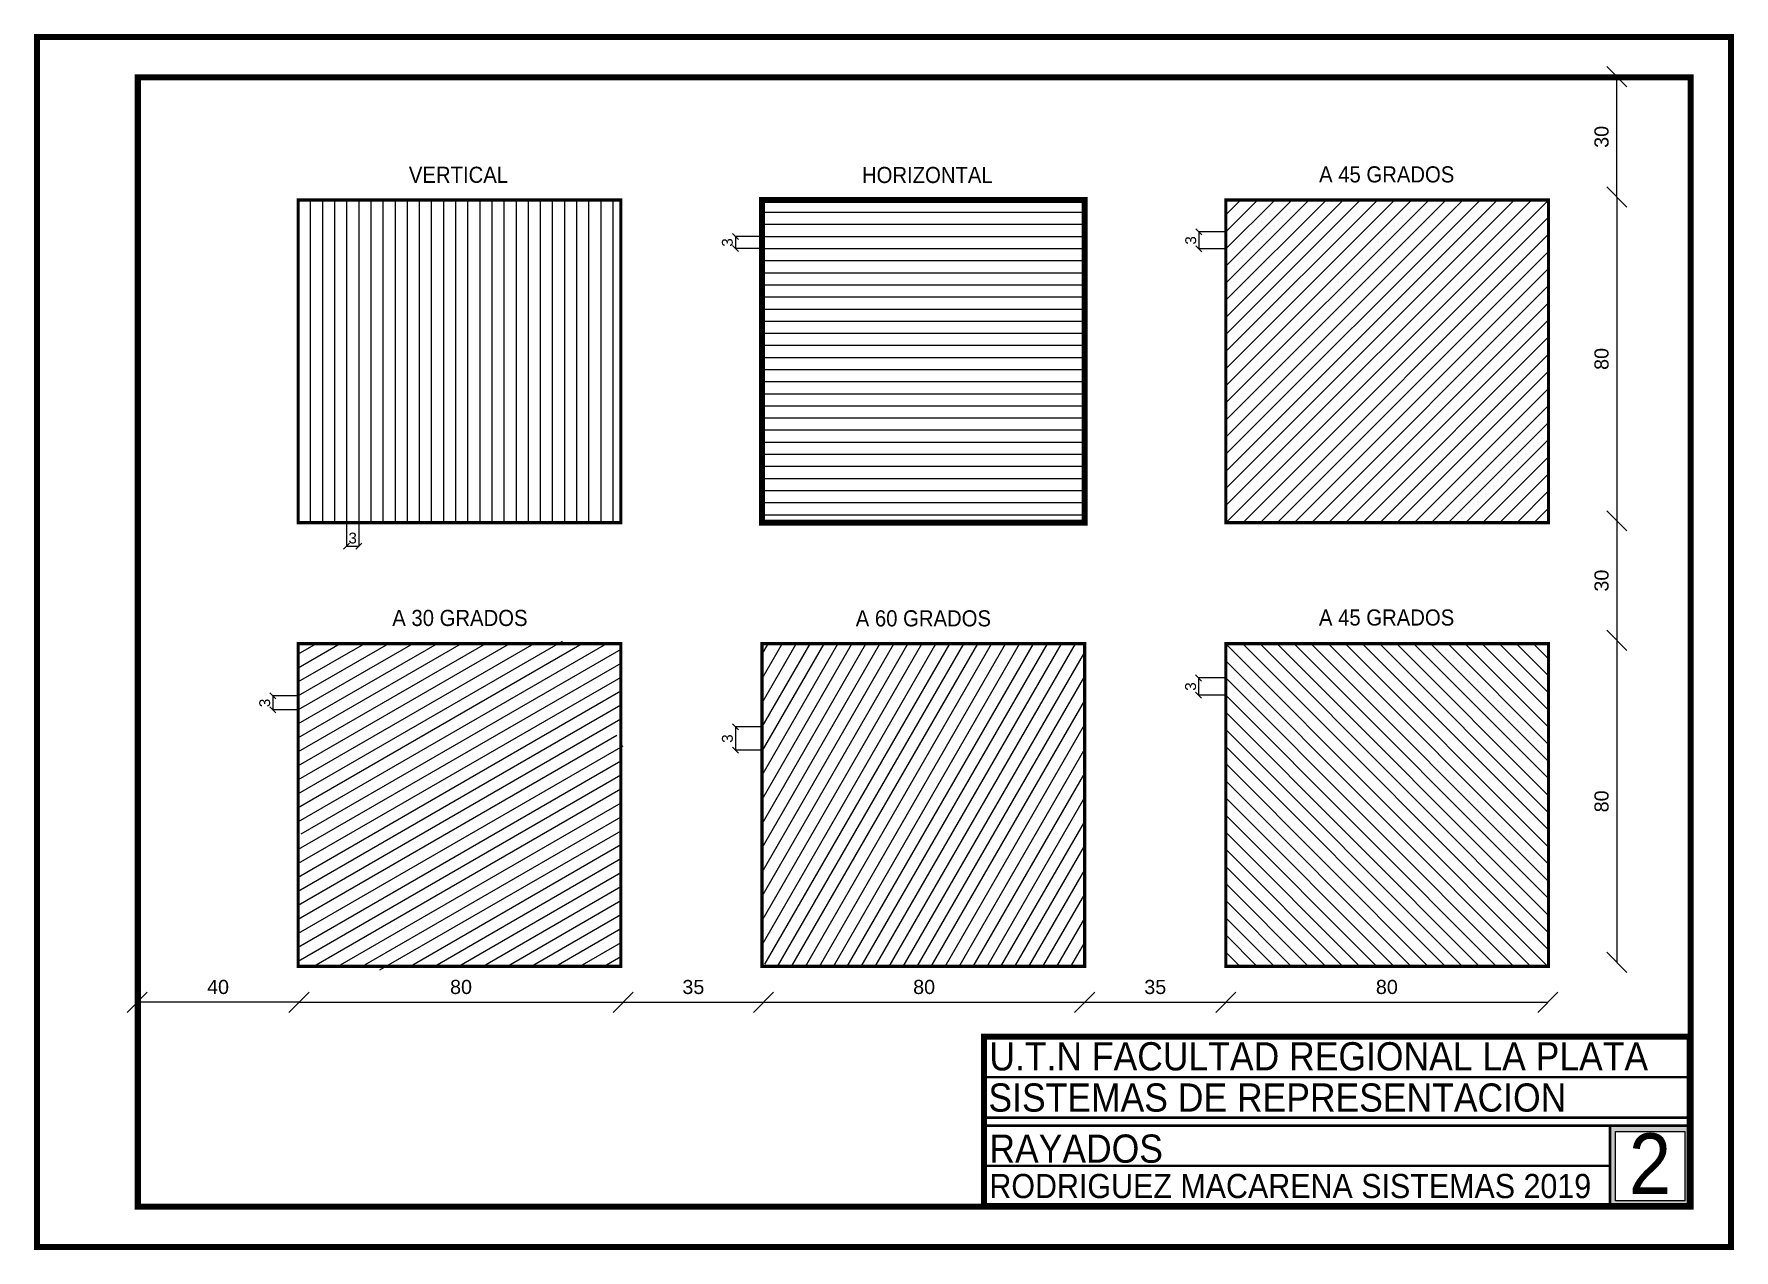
# Model space of a CAD drawing. Header units: inches. Extents: x 1 to 423, y -50 to 251.
import ezdxf

# ---------------------------------------------------------------- set-up
doc = ezdxf.new("R2010")
doc.units = ezdxf.units.IN
doc.header["$MEASUREMENT"] = 0
for name, color, linetype, lineweight in [('Cota', 100, 'Continuous', 18), ('Cuadrados', 50, 'Continuous', 40), ('Marcos y rotulo', 130, 'Continuous', 50)]:
    doc.layers.add(name, color=color, linetype=linetype, lineweight=lineweight)
doc.layers.add('Rayados', color=211, linetype='Continuous')
doc.styles.add('Anotativo', font='arial.ttf')
doc.styles.get("Standard").update_dxf_attribs({"font": 'arial.ttf', "width": 0.9, "height": 9})
doc.dimstyles.get("Standard").update_dxf_attribs({"dimtxt": 3.5, "dimasz": 5, "dimexe": 0.18, "dimexo": 0.0625, "dimgap": 2, "dimtad": 1, "dimdec": 0, "dimzin": 0, "dimdsep": 46, "dimtxsty": 'Anotativo', "dimblk": 'OBLIQUE', "dimcen": 0.09, "dimse1": 1, "dimse2": 1, "dimclrt": 256, "dimadec": 0, "dimazin": 0, "dimtfac": 1, "dimtdec": 0, "dimtofl": 0, "dimtmove": 0, "dimatfit": 3, "dimfxl": 1, "dimtolj": 1, "dimtzin": 0, "dimarcsym": 0})

# ---------------------------------------------------------------- blocks, each defined once
blk = doc.blocks.new('_Oblique')
at = {"color": 0, "linetype": 'ByBlock', "lineweight": -2}
blk.add_line((-0.5, -0.5), (0.5, 0.5), dxfattribs=at)
blk = doc.blocks.new('*D1')
at = {"layer": 'Cota', "color": 0, "lineweight": -2, "ltscale": 0.8, "transparency": 16777216}
blk.add_line((393.59, 210.88), (393.59, 130.61), dxfattribs=at)
at = {"layer": 'Defpoints', "color": 0, "ltscale": 0.8, "transparency": 16777216}
for p in [(393.22, 210.88), (393.22, 130.61), (393.59, 130.61)]:
    blk.add_point(p, dxfattribs=at)
at = {"layer": 'Cota', "color": 0, "lineweight": -2, "ltscale": 0.8, "transparency": 16777216, "xscale": 5, "yscale": 5, "zscale": 5}
for p, rotation in [((393.59, 210.88), 90), ((393.59, 130.61), 270)]:
    blk.add_blockref('_Oblique', p, dxfattribs=dict(at, rotation=rotation))
at = {"layer": 'Cota', "ltscale": 0.8, "transparency": 16777216, "insert": (389.8, 170.75), "char_height": 3.5, "attachment_point": 5, "rotation": 90, "style": 'Anotativo'}
blk.add_mtext('\\A1;80', dxfattribs=at)
blk = doc.blocks.new('*D2')
at = {"layer": 'Cota', "color": 0, "lineweight": -2, "ltscale": 0.8, "transparency": 16777216}
blk.add_line((393.59, 130.61), (393.59, 100.96), dxfattribs=at)
at = {"layer": 'Defpoints', "color": 0, "ltscale": 0.8, "transparency": 16777216}
for p in [(393.59, 130.61), (393.21, 100.96), (393.59, 100.96)]:
    blk.add_point(p, dxfattribs=at)
at = {"layer": 'Cota', "color": 0, "lineweight": -2, "ltscale": 0.8, "transparency": 16777216, "xscale": 5, "yscale": 5, "zscale": 5}
for p, rotation in [((393.59, 130.61), 90), ((393.59, 100.96), 270)]:
    blk.add_blockref('_Oblique', p, dxfattribs=dict(at, rotation=rotation))
at = {"layer": 'Cota', "ltscale": 0.8, "transparency": 16777216, "insert": (389.8, 115.78), "char_height": 3.5, "attachment_point": 5, "rotation": 90, "style": 'Anotativo'}
blk.add_mtext('\\A1;30', dxfattribs=at)
blk = doc.blocks.new('*D3')
at = {"layer": 'Cota', "color": 0, "lineweight": -2, "ltscale": 0.8, "transparency": 16777216}
blk.add_line((393.59, 100.96), (393.59, 21.15), dxfattribs=at)
at = {"layer": 'Defpoints', "color": 0, "ltscale": 0.8, "transparency": 16777216}
for p in [(393.21, 100.96), (393.59, 21.15), (393.97, 21.15)]:
    blk.add_point(p, dxfattribs=at)
at = {"layer": 'Cota', "color": 0, "lineweight": -2, "ltscale": 0.8, "transparency": 16777216, "xscale": 5, "yscale": 5, "zscale": 5}
for p, rotation in [((393.59, 100.96), 90), ((393.59, 21.15), 270)]:
    blk.add_blockref('_Oblique', p, dxfattribs=dict(at, rotation=rotation))
at = {"layer": 'Cota', "ltscale": 0.8, "transparency": 16777216, "insert": (389.8, 61.05), "char_height": 3.5, "attachment_point": 5, "rotation": 90, "style": 'Anotativo'}
blk.add_mtext('\\A1;80', dxfattribs=at)
blk = doc.blocks.new('*D4')
at = {"layer": 'Cota', "color": 0, "lineweight": -2, "ltscale": 0.8, "transparency": 16777216}
blk.add_line((393.59, 210.88), (393.59, 240.74), dxfattribs=at)
at = {"layer": 'Defpoints', "color": 0, "ltscale": 0.8, "transparency": 16777216}
for p in [(393.59, 240.74), (393.97, 240.74), (393.22, 210.88)]:
    blk.add_point(p, dxfattribs=at)
at = {"layer": 'Cota', "color": 0, "lineweight": -2, "ltscale": 0.8, "transparency": 16777216, "xscale": 5, "yscale": 5, "zscale": 5}
for p, rotation in [((393.59, 240.74), 90), ((393.59, 210.88), 270)]:
    blk.add_blockref('_Oblique', p, dxfattribs=dict(at, rotation=rotation))
at = {"layer": 'Cota', "ltscale": 0.8, "transparency": 16777216, "insert": (389.8, 225.81), "char_height": 3.5, "attachment_point": 5, "rotation": 90, "style": 'Anotativo'}
blk.add_mtext('\\A1;30', dxfattribs=at)
blk = doc.blocks.new('*D5')
at = {"layer": 'Cota', "color": 0, "lineweight": -2, "ltscale": 0.8, "transparency": 16777216}
blk.add_line((66.82, 11.23), (147.21, 11.23), dxfattribs=at)
at = {"layer": 'Defpoints', "color": 0, "ltscale": 0.8, "transparency": 16777216}
for p in [(66.82, 13.06), (147.21, 13.06), (147.21, 11.23)]:
    blk.add_point(p, dxfattribs=at)
at = {"layer": 'Cota', "color": 0, "lineweight": -2, "ltscale": 0.8, "transparency": 16777216, "xscale": 5, "yscale": 5, "zscale": 5, "rotation": 180}
blk.add_blockref('_Oblique', (66.82, 11.23), dxfattribs=at)
at = {"layer": 'Cota', "color": 0, "lineweight": -2, "ltscale": 0.8, "transparency": 16777216, "xscale": 5, "yscale": 5, "zscale": 5}
blk.add_blockref('_Oblique', (147.21, 11.23), dxfattribs=at)
at = {"layer": 'Cota', "ltscale": 0.8, "transparency": 16777216, "insert": (107.01, 15.01), "char_height": 3.5, "attachment_point": 5, "style": 'Anotativo'}
blk.add_mtext('\\A1;80', dxfattribs=at)
blk = doc.blocks.new('*D6')
at = {"layer": 'Cota', "color": 0, "lineweight": -2, "ltscale": 0.8, "transparency": 16777216}
blk.add_line((147.21, 11.23), (182.02, 11.23), dxfattribs=at)
at = {"layer": 'Defpoints', "color": 0, "ltscale": 0.8, "transparency": 16777216}
for p in [(147.21, 11.23), (182.02, 11.61), (182.02, 11.23)]:
    blk.add_point(p, dxfattribs=at)
at = {"layer": 'Cota', "color": 0, "lineweight": -2, "ltscale": 0.8, "transparency": 16777216, "xscale": 5, "yscale": 5, "zscale": 5, "rotation": 180}
blk.add_blockref('_Oblique', (147.21, 11.23), dxfattribs=at)
at = {"layer": 'Cota', "color": 0, "lineweight": -2, "ltscale": 0.8, "transparency": 16777216, "xscale": 5, "yscale": 5, "zscale": 5}
blk.add_blockref('_Oblique', (182.02, 11.23), dxfattribs=at)
at = {"layer": 'Cota', "ltscale": 0.8, "transparency": 16777216, "insert": (164.61, 15.01), "char_height": 3.5, "attachment_point": 5, "style": 'Anotativo'}
blk.add_mtext('\\A1;35', dxfattribs=at)
blk = doc.blocks.new('*D7')
at = {"layer": 'Cota', "color": 0, "lineweight": -2, "ltscale": 0.8, "transparency": 16777216}
blk.add_line((182.02, 11.23), (261.64, 11.23), dxfattribs=at)
at = {"layer": 'Defpoints', "color": 0, "ltscale": 0.8, "transparency": 16777216}
for p in [(261.64, 20.13), (182.02, 11.61), (261.64, 11.23)]:
    blk.add_point(p, dxfattribs=at)
at = {"layer": 'Cota', "color": 0, "lineweight": -2, "ltscale": 0.8, "transparency": 16777216, "xscale": 5, "yscale": 5, "zscale": 5, "rotation": 180}
blk.add_blockref('_Oblique', (182.02, 11.23), dxfattribs=at)
at = {"layer": 'Cota', "color": 0, "lineweight": -2, "ltscale": 0.8, "transparency": 16777216, "xscale": 5, "yscale": 5, "zscale": 5}
blk.add_blockref('_Oblique', (261.64, 11.23), dxfattribs=at)
at = {"layer": 'Cota', "ltscale": 0.8, "transparency": 16777216, "insert": (221.83, 15.01), "char_height": 3.5, "attachment_point": 5, "style": 'Anotativo'}
blk.add_mtext('\\A1;80', dxfattribs=at)
blk = doc.blocks.new('*D8')
at = {"layer": 'Cota', "color": 0, "lineweight": -2, "ltscale": 0.8, "transparency": 16777216}
blk.add_line((261.64, 11.23), (296.64, 11.23), dxfattribs=at)
at = {"layer": 'Defpoints', "color": 0, "ltscale": 0.8, "transparency": 16777216}
for p in [(261.64, 20.13), (296.64, 20.13), (296.64, 11.23)]:
    blk.add_point(p, dxfattribs=at)
at = {"layer": 'Cota', "color": 0, "lineweight": -2, "ltscale": 0.8, "transparency": 16777216, "xscale": 5, "yscale": 5, "zscale": 5, "rotation": 180}
blk.add_blockref('_Oblique', (261.64, 11.23), dxfattribs=at)
at = {"layer": 'Cota', "color": 0, "lineweight": -2, "ltscale": 0.8, "transparency": 16777216, "xscale": 5, "yscale": 5, "zscale": 5}
blk.add_blockref('_Oblique', (296.64, 11.23), dxfattribs=at)
at = {"layer": 'Cota', "ltscale": 0.8, "transparency": 16777216, "insert": (279.14, 15.01), "char_height": 3.5, "attachment_point": 5, "style": 'Anotativo'}
blk.add_mtext('\\A1;35', dxfattribs=at)
blk = doc.blocks.new('*D9')
at = {"layer": 'Cota', "color": 0, "lineweight": -2, "ltscale": 0.8, "transparency": 16777216}
blk.add_line((296.64, 11.23), (376.49, 11.23), dxfattribs=at)
at = {"layer": 'Defpoints', "color": 0, "ltscale": 0.8, "transparency": 16777216}
for p in [(296.64, 20.13), (376.49, 20.13), (376.49, 11.23)]:
    blk.add_point(p, dxfattribs=at)
at = {"layer": 'Cota', "color": 0, "lineweight": -2, "ltscale": 0.8, "transparency": 16777216, "xscale": 5, "yscale": 5, "zscale": 5, "rotation": 180}
blk.add_blockref('_Oblique', (296.64, 11.23), dxfattribs=at)
at = {"layer": 'Cota', "color": 0, "lineweight": -2, "ltscale": 0.8, "transparency": 16777216, "xscale": 5, "yscale": 5, "zscale": 5}
blk.add_blockref('_Oblique', (376.49, 11.23), dxfattribs=at)
at = {"layer": 'Cota', "ltscale": 0.8, "transparency": 16777216, "insert": (336.56, 15.01), "char_height": 3.5, "attachment_point": 5, "style": 'Anotativo'}
blk.add_mtext('\\A1;80', dxfattribs=at)
blk = doc.blocks.new('*D10')
at = {"layer": 'Cota', "color": 0, "lineweight": -2, "ltscale": 0.8, "transparency": 16777216}
blk.add_line((66.82, 11.23), (26.69, 11.23), dxfattribs=at)
at = {"layer": 'Defpoints', "color": 0, "ltscale": 0.8, "transparency": 16777216}
for p in [(26.69, 11.61), (26.69, 11.23), (66.82, 11.23)]:
    blk.add_point(p, dxfattribs=at)
at = {"layer": 'Cota', "color": 0, "lineweight": -2, "ltscale": 0.8, "transparency": 16777216, "xscale": 5, "yscale": 5, "zscale": 5, "rotation": 180}
blk.add_blockref('_Oblique', (26.69, 11.23), dxfattribs=at)
at = {"layer": 'Cota', "color": 0, "lineweight": -2, "ltscale": 0.8, "transparency": 16777216, "xscale": 5, "yscale": 5, "zscale": 5}
blk.add_blockref('_Oblique', (66.82, 11.23), dxfattribs=at)
at = {"layer": 'Cota', "ltscale": 0.8, "transparency": 16777216, "insert": (46.76, 15.01), "char_height": 3.5, "attachment_point": 5, "style": 'Anotativo'}
blk.add_mtext('\\A1;40', dxfattribs=at)
blk = doc.blocks.new('*D13')
at = {"layer": 'Cota', "color": 0, "lineweight": -2, "ltscale": 0.8, "transparency": 16777216}
for p, q in [((78.64, 130.12), (78.64, 124.28)), ((81.64, 130.12), (81.64, 124.28)), ((78.64, 124.34), (81.64, 124.34))]:
    blk.add_line(p, q, dxfattribs=at)
at = {"layer": 'Defpoints', "color": 0, "ltscale": 0.8, "transparency": 16777216}
for p in [(78.64, 130.13), (81.64, 130.13), (81.64, 124.34)]:
    blk.add_point(p, dxfattribs=at)
at = {"layer": 'Cota', "color": 0, "lineweight": -2, "ltscale": 0.8, "transparency": 16777216, "xscale": 1.5, "yscale": 1.5, "zscale": 1.5, "rotation": 180}
blk.add_blockref('_Oblique', (78.64, 124.34), dxfattribs=at)
at = {"layer": 'Cota', "color": 0, "lineweight": -2, "ltscale": 0.8, "transparency": 16777216, "xscale": 1.5, "yscale": 1.5, "zscale": 1.5}
blk.add_blockref('_Oblique', (81.64, 124.34), dxfattribs=at)
at = {"layer": 'Cota', "ltscale": 0.8, "transparency": 16777216, "insert": (80.14, 126.32), "char_height": 2.7, "attachment_point": 5, "style": 'Anotativo'}
blk.add_mtext('\\A1;3', dxfattribs=at)
blk = doc.blocks.new('*D14')
at = {"layer": 'Cota', "color": 0, "lineweight": -2, "ltscale": 0.8, "transparency": 16777216}
for p, q in [((296.62, 202.26), (289.87, 202.26)), ((289.92, 202.26), (289.92, 198.02)), ((296.62, 198.02), (289.87, 198.02))]:
    blk.add_line(p, q, dxfattribs=at)
at = {"layer": 'Defpoints', "color": 0, "ltscale": 0.8, "transparency": 16777216}
for p in [(296.64, 202.26), (289.92, 198.02), (296.64, 198.02)]:
    blk.add_point(p, dxfattribs=at)
at = {"layer": 'Cota', "color": 0, "lineweight": -2, "ltscale": 0.8, "transparency": 16777216, "xscale": 1.5, "yscale": 1.5, "zscale": 1.5}
for p, rotation in [((289.92, 202.26), 90), ((289.92, 198.02), 270)]:
    blk.add_blockref('_Oblique', p, dxfattribs=dict(at, rotation=rotation))
at = {"layer": 'Cota', "ltscale": 0.8, "transparency": 16777216, "insert": (287.94, 200.14), "char_height": 2.7, "attachment_point": 5, "rotation": 90, "style": 'Anotativo'}
blk.add_mtext('\\A1;3', dxfattribs=at)
blk = doc.blocks.new('*D17')
at = {"layer": 'Cota', "color": 0, "lineweight": -2, "ltscale": 0.8, "transparency": 16777216}
for p, q in [((181.62, 201.13), (174.98, 201.13)), ((181.62, 198.13), (174.98, 198.13)), ((175.03, 201.13), (175.03, 198.13))]:
    blk.add_line(p, q, dxfattribs=at)
at = {"layer": 'Defpoints', "color": 0, "ltscale": 0.8, "transparency": 16777216}
for p in [(175.03, 198.13), (181.64, 201.13), (181.64, 198.13)]:
    blk.add_point(p, dxfattribs=at)
at = {"layer": 'Cota', "color": 0, "lineweight": -2, "ltscale": 0.8, "transparency": 16777216, "xscale": 1.5, "yscale": 1.5, "zscale": 1.5}
for p, rotation in [((175.03, 201.13), 90), ((175.03, 198.13), 270)]:
    blk.add_blockref('_Oblique', p, dxfattribs=dict(at, rotation=rotation))
at = {"layer": 'Cota', "ltscale": 0.8, "transparency": 16777216, "insert": (173.05, 199.63), "char_height": 2.7, "attachment_point": 5, "rotation": 90, "style": 'Anotativo'}
blk.add_mtext('\\A1;3', dxfattribs=at)
blk = doc.blocks.new('*D19')
at = {"layer": 'Cota', "color": 0, "lineweight": -2, "ltscale": 0.8, "transparency": 16777216}
for p, q in [((296.62, 91.64), (289.84, 91.64)), ((289.89, 91.64), (289.89, 87.39)), ((296.62, 87.39), (289.84, 87.39))]:
    blk.add_line(p, q, dxfattribs=at)
at = {"layer": 'Defpoints', "color": 0, "ltscale": 0.8, "transparency": 16777216}
for p in [(296.64, 91.64), (289.89, 87.39), (296.64, 87.39)]:
    blk.add_point(p, dxfattribs=at)
at = {"layer": 'Cota', "color": 0, "lineweight": -2, "ltscale": 0.8, "transparency": 16777216, "xscale": 1.5, "yscale": 1.5, "zscale": 1.5}
for p, rotation in [((289.89, 91.64), 90), ((289.89, 87.39), 270)]:
    blk.add_blockref('_Oblique', p, dxfattribs=dict(at, rotation=rotation))
at = {"layer": 'Cota', "ltscale": 0.8, "transparency": 16777216, "insert": (287.91, 89.52), "char_height": 2.7, "attachment_point": 5, "rotation": 90, "style": 'Anotativo'}
blk.add_mtext('\\A1;3', dxfattribs=at)
blk = doc.blocks.new('*D20')
at = {"layer": 'Cota', "color": 0, "lineweight": -2, "ltscale": 0.8, "transparency": 16777216}
for p, q in [((66.62, 87.19), (60.28, 87.19)), ((60.33, 87.19), (60.33, 83.72)), ((66.62, 83.72), (60.28, 83.72))]:
    blk.add_line(p, q, dxfattribs=at)
at = {"layer": 'Defpoints', "color": 0, "ltscale": 0.8, "transparency": 16777216}
for p in [(66.64, 87.19), (60.33, 83.72), (66.64, 83.72)]:
    blk.add_point(p, dxfattribs=at)
at = {"layer": 'Cota', "color": 0, "lineweight": -2, "ltscale": 0.8, "transparency": 16777216, "xscale": 1.5, "yscale": 1.5, "zscale": 1.5}
for p, rotation in [((60.33, 87.19), 90), ((60.33, 83.72), 270)]:
    blk.add_blockref('_Oblique', p, dxfattribs=dict(at, rotation=rotation))
at = {"layer": 'Cota', "ltscale": 0.8, "transparency": 16777216, "insert": (58.35, 85.45), "char_height": 2.7, "attachment_point": 5, "rotation": 90, "style": 'Anotativo'}
blk.add_mtext('\\A1;3', dxfattribs=at)
blk = doc.blocks.new('*D23')
at = {"layer": 'Cota', "color": 0, "lineweight": -2, "ltscale": 0.8, "transparency": 16777216}
for p, q in [((181.62, 79.51), (174.99, 79.51)), ((175.04, 79.51), (175.04, 73.72)), ((181.62, 73.72), (174.99, 73.72))]:
    blk.add_line(p, q, dxfattribs=at)
at = {"layer": 'Defpoints', "color": 0, "ltscale": 0.8, "transparency": 16777216}
for p in [(181.64, 79.51), (175.04, 73.72), (181.64, 73.72)]:
    blk.add_point(p, dxfattribs=at)
at = {"layer": 'Cota', "color": 0, "lineweight": -2, "ltscale": 0.8, "transparency": 16777216, "xscale": 1.5, "yscale": 1.5, "zscale": 1.5}
for p, rotation in [((175.04, 79.51), 90), ((175.04, 73.72), 270)]:
    blk.add_blockref('_Oblique', p, dxfattribs=dict(at, rotation=rotation))
at = {"layer": 'Cota', "ltscale": 0.8, "transparency": 16777216, "insert": (173.06, 76.62), "char_height": 2.7, "attachment_point": 5, "rotation": 90, "style": 'Anotativo'}
blk.add_mtext('\\A1;3', dxfattribs=at)

msp = doc.modelspace()

# ---------------------------------------------------------------- hatches: boundary and pattern name
at = {"ltscale": 0.8}
h = msp.add_hatch(color=4, dxfattribs=at)
h.dxf.hatch_style = 1
h.paths.add_polyline_path([(391.85, -39.32), (411.67, -39.32), (411.67, -19.36), (391.85, -19.36)])
h.paths.add_polyline_path([(393.26, -20.77), (410.47, -20.77), (410.47, -38.02), (393.26, -38.02)], flags=16)

# ---------------------------------------------------------------- linework, layer by layer
at = {"color": 4, "ltscale": 0.8}
msp.add_lwpolyline([(393.26, -20.77), (410.47, -20.77), (410.47, -38.02), (393.26, -38.02)], close=True, dxfattribs=at)
at = {"layer": 'Cota', "ltscale": 0.8}
for p, q in [((317.83, 100.13), (317.83, 100.13)), ((1.88, -49.43), (1.88, -49.43))]:
    msp.add_line(p, q, dxfattribs=at)
at = {"layer": 'Cuadrados'}
for points, const_width in [([(181.64, 130.13), (261.64, 130.13), (261.64, 210.13), (181.64, 210.13)], 1.5), ([(66.64, 130.13), (146.64, 130.13), (146.64, 210.13), (66.64, 210.13)], 0.8), ([(296.64, 130.13), (376.64, 130.13), (376.64, 210.13), (296.64, 210.13)], 0.8), ([(66.64, 20.13), (146.64, 20.13), (146.64, 100.13), (66.64, 100.13)], 0.8), ([(181.64, 20.13), (261.64, 20.13), (261.64, 100.13), (181.64, 100.13)], 0.8), ([(296.64, 20.13), (376.64, 20.13), (376.64, 100.13), (296.64, 100.13)], 0.8)]:
    msp.add_lwpolyline(points, close=True, dxfattribs=dict(at, const_width=const_width))
at = {"layer": 'Marcos y rotulo'}
for p, q in [((236.67, 2.68), (236.67, -7.32)), ((236.67, 2.68), (236.67, 2.68)), ((236.67, 2.68), (236.67, -7.32)), ((411.67, 2.68), (411.72, -7.32)), ((411.67, 2.68), (411.67, -14.08)), ((236.67, -7.32), (236.67, -7.32)), ((236.67, -7.32), (236.67, -13.97)), ((236.67, -7.32), (236.67, -17.32)), ((411.72, -7.32), (411.72, -7.32)), ((236.67, -17.32), (411.67, -17.32)), ((236.67, -17.32), (236.67, -17.32)), ((236.67, -17.32), (236.67, -19.32)), ((236.67, -17.32), (236.67, -19.32)), ((236.67, -19.32), (236.67, -39.32)), ((236.67, -19.32), (411.67, -19.33)), ((236.67, -19.32), (236.67, -25.92)), ((236.65, -29.32), (391.85, -29.27))]:
    msp.add_line(p, q, dxfattribs=at)
at = {"layer": 'Marcos y rotulo', "lineweight": 40}
msp.add_line((236.67, -7.32), (411.72, -7.32), dxfattribs=at)
at = {"layer": 'Marcos y rotulo', "const_width": 1.5}
for points in [[(1.88, -49.43), (421.88, -49.43), (421.88, 250.57), (1.88, 250.57)], [(411.88, 240.57), (26.88, 240.57), (26.88, -39.43), (411.88, -39.43)], [(236.67, -39.32), (411.67, -39.32), (411.67, 2.68), (236.67, 2.68)]]:
    msp.add_lwpolyline(points, close=True, dxfattribs=at)
at = {"layer": 'Marcos y rotulo', "color": 4}
msp.add_lwpolyline([(391.85, -39.36), (411.85, -39.36), (411.85, -19.36), (391.85, -19.36)], close=True, dxfattribs=at)
at = {"layer": 'Rayados'}
for p, q in [((69.64, 210.13), (69.64, 130.13)), ((72.64, 210.13), (72.64, 130.13)), ((75.64, 210.13), (75.64, 130.13)), ((78.64, 210.13), (78.64, 130.13)), ((81.64, 210.13), (81.64, 130.13)), ((84.64, 210.13), (84.64, 130.13)), ((87.64, 210.13), (87.64, 130.13)), ((90.64, 210.13), (90.64, 130.13)), ((93.64, 210.13), (93.64, 130.13)), ((96.64, 210.13), (96.64, 130.13)), ((99.64, 210.13), (99.64, 130.13)), ((102.64, 210.13), (102.64, 130.13)), ((105.64, 210.13), (105.64, 130.13)), ((108.64, 210.13), (108.64, 130.13)), ((111.64, 210.13), (111.64, 130.13)), ((114.64, 210.13), (114.64, 130.13)), ((117.64, 210.13), (117.64, 130.13)), ((120.64, 210.13), (120.64, 130.13)), ((123.64, 210.13), (123.64, 130.13)), ((126.64, 210.13), (126.64, 130.13)), ((129.64, 210.13), (129.64, 130.13)), ((132.64, 210.13), (132.64, 130.13)), ((135.64, 210.13), (135.64, 130.13)), ((138.64, 210.13), (138.64, 130.13)), ((141.64, 210.13), (141.64, 130.13)), ((144.64, 210.13), (144.64, 130.13)), ((181.64, 207.13), (261.64, 207.13)), ((296.64, 130.13), (376.64, 210.13)), ((296.64, 134.38), (372.39, 210.13)), ((296.64, 138.62), (368.15, 210.13)), ((296.64, 142.86), (363.91, 210.13)), ((296.64, 147.1), (359.67, 210.13)), ((296.64, 151.35), (355.42, 210.13)), ((296.64, 155.59), (351.18, 210.13)), ((296.64, 159.83), (346.94, 210.13)), ((296.64, 164.08), (342.7, 210.13)), ((296.64, 168.32), (338.45, 210.13)), ((296.64, 172.56), (334.21, 210.13)), ((296.64, 176.8), (329.97, 210.13)), ((296.64, 181.05), (325.73, 210.13)), ((296.64, 185.29), (321.48, 210.13)), ((296.64, 189.53), (317.24, 210.13)), ((296.64, 193.77), (313, 210.13)), ((296.64, 198.02), (308.75, 210.13)), ((296.64, 202.26), (304.51, 210.13)), ((296.64, 206.5), (300.27, 210.13)), ((181.64, 204.13), (261.64, 204.13)), ((300.88, 130.13), (376.64, 205.89)), ((181.64, 201.13), (261.64, 201.13)), ((181.64, 198.13), (261.64, 198.13)), ((305.12, 130.13), (376.64, 201.65)), ((181.64, 195.13), (261.64, 195.13)), ((309.36, 130.13), (376.64, 197.41)), ((181.64, 192.13), (261.64, 192.13)), ((313.61, 130.13), (376.64, 193.16)), ((181.64, 189.13), (261.64, 189.13)), ((181.64, 186.13), (261.64, 186.13)), ((317.85, 130.13), (376.64, 188.92)), ((181.64, 183.13), (261.64, 183.13)), ((322.09, 130.13), (376.64, 184.68)), ((181.64, 180.13), (261.64, 180.13)), ((181.64, 177.13), (261.64, 177.13)), ((326.34, 130.13), (376.64, 180.44)), ((181.64, 174.13), (261.64, 174.13)), ((330.58, 130.13), (376.64, 176.19)), ((181.64, 171.13), (261.64, 171.13)), ((334.82, 130.13), (376.64, 171.95)), ((181.64, 168.13), (261.64, 168.13)), ((181.64, 165.13), (261.64, 165.13)), ((296.64, 165.13), (296.64, 165.13)), ((339.06, 130.13), (376.64, 167.71)), ((181.64, 162.13), (261.64, 162.13)), ((343.31, 130.13), (376.64, 163.46)), ((181.64, 159.13), (261.64, 159.13)), ((181.64, 156.13), (261.64, 156.13)), ((347.55, 130.13), (376.64, 159.22)), ((181.64, 153.13), (261.64, 153.13)), ((351.79, 130.13), (376.64, 154.98)), ((181.64, 150.13), (261.64, 150.13)), ((356.03, 130.13), (376.64, 150.74)), ((181.64, 147.13), (261.64, 147.13)), ((181.64, 144.13), (261.64, 144.13)), ((360.28, 130.13), (376.64, 146.49)), ((181.64, 141.13), (261.64, 141.13)), ((364.52, 130.13), (376.64, 142.25)), ((181.64, 138.13), (261.64, 138.13)), ((181.64, 138.13), (261.64, 138.13)), ((181.64, 135.13), (261.64, 135.13)), ((368.76, 130.13), (376.64, 138.01)), ((181.64, 132.13), (261.64, 132.13)), ((373, 130.13), (376.64, 133.77)), ((296.64, 130.13), (296.64, 130.13)), ((296.64, 100.13), (296.64, 100.13)), ((296.64, 100.13), (376.49, 20.13)), ((300.88, 100.13), (376.64, 24.23)), ((305.11, 100.13), (376.64, 28.48)), ((309.35, 100.13), (376.64, 32.73)), ((313.59, 100.13), (376.64, 36.97)), ((317.83, 100.13), (376.64, 41.22)), ((322.07, 100.13), (376.64, 45.47)), ((326.31, 100.13), (376.64, 49.71)), ((330.55, 100.13), (376.64, 53.96)), ((334.79, 100.13), (376.64, 58.21)), ((339.02, 100.13), (376.64, 62.45)), ((343.26, 100.13), (376.64, 66.7)), ((347.5, 100.13), (376.64, 70.95)), ((351.74, 100.13), (376.64, 75.19)), ((355.98, 100.13), (376.64, 79.44)), ((360.22, 100.13), (376.64, 83.69)), ((364.46, 100.13), (376.64, 87.93)), ((368.7, 100.13), (376.64, 92.18)), ((372.93, 100.13), (376.64, 96.42)), ((296.64, 95.89), (372.25, 20.13)), ((296.64, 91.64), (368.01, 20.13)), ((296.64, 87.39), (363.77, 20.13)), ((296.64, 83.15), (359.54, 20.13)), ((296.64, 78.9), (355.3, 20.13)), ((296.64, 74.65), (351.06, 20.13)), ((296.64, 70.41), (346.82, 20.13)), ((296.64, 66.16), (342.58, 20.13)), ((296.64, 61.92), (338.34, 20.13)), ((296.64, 57.67), (334.1, 20.13)), ((296.64, 53.42), (329.86, 20.13)), ((296.64, 49.18), (325.63, 20.13)), ((296.64, 44.93), (321.39, 20.13)), ((296.64, 40.68), (317.15, 20.13)), ((181.64, 34.7), (181.64, 34.7)), ((296.64, 36.44), (312.91, 20.13)), ((296.64, 32.19), (308.67, 20.13)), ((296.64, 27.94), (304.43, 20.13)), ((296.64, 23.7), (300.19, 20.13)), ((387.06, -19.43), (387.06, -19.43)), ((387.06, -19.43), (387.06, -19.43)), ((387.06, -19.43), (387.06, -19.43)), ((1.88, -49.43), (1.88, -49.43))]:
    msp.add_line(p, q, dxfattribs=at)
for points in [[(132.1, 100.73), (66.64, 62.94)], [(95.06, 100.13), (66.64, 83.72)], [(101.06, 100.13), (66.64, 80.26)], [(107.06, 100.13), (66.64, 76.79)], [(113.06, 100.13), (66.64, 73.33)], [(119.06, 100.13), (66.64, 69.86)], [(125.06, 100.13), (66.64, 66.4)], [(137.06, 100.13), (66.64, 59.47)], [(143.06, 100.13), (66.64, 56.01)], [(89.06, 100.13), (66.64, 87.19)], [(83.06, 100.13), (66.64, 90.65)], [(77.06, 100.13), (66.64, 94.11)], [(71.06, 100.13), (66.64, 97.58)], [(146.64, 98.73), (67.32, 52.94)], [(146.64, 95.27), (66.64, 49.08)], [(146.64, 91.8), (66.64, 45.62)], [(146.64, 88.34), (66.64, 42.15)], [(146.64, 84.88), (66.64, 38.69)], [(146.64, 81.41), (66.64, 35.22)], [(145.6, 77.35), (66.64, 31.76)], [(147.1, 74.75), (66.64, 28.3)], [(146.64, 71.02), (66.64, 24.83)], [(146.64, 67.56), (66.64, 21.37)], [(146.64, 64.09), (70.5, 20.13)], [(146.64, 60.63), (76.5, 20.13)], [(146.64, 57.16), (82.5, 20.13)], [(146.64, 53.7), (86.82, 19.16)], [(146.64, 50.24), (94.5, 20.13)], [(146.64, 46.77), (100.5, 20.13)], [(146.64, 43.31), (106.5, 20.13)], [(146.64, 39.84), (112.5, 20.13)], [(146.64, 36.38), (118.5, 20.13)], [(146.64, 32.91), (124.5, 20.13)], [(146.64, 29.45), (130.5, 20.13)], [(146.64, 25.99), (136.5, 20.13)], [(146.64, 22.52), (142.5, 20.13)]]:
    msp.add_lwpolyline(points, dxfattribs=at)
at = {"layer": 'Rayados', "ltscale": 0.8}
for points in [[(181.64, 99.72), (181.75, 100.13)], [(181.64, 25.51), (224.72, 100.13)], [(181.64, 31.51), (221.25, 100.13)], [(181.64, 37.51), (217.79, 100.13)], [(181.64, 43.51), (214.33, 100.13)], [(181.64, 49.51), (210.86, 100.13)], [(181.64, 55.51), (207.4, 100.13)], [(181.64, 61.51), (203.93, 100.13)], [(181.64, 67.51), (200.47, 100.13)], [(181.64, 73.51), (197.01, 100.13)], [(181.64, 79.51), (193.54, 100.13)], [(181.64, 85.51), (190.08, 100.13)], [(181.64, 91.51), (186.61, 100.13)], [(181.64, 97.51), (183.15, 100.13)], [(182.34, 20.72), (228.18, 100.13)], [(185.46, 20.13), (231.65, 100.13)], [(188.92, 20.13), (235.11, 100.13)], [(192.39, 20.13), (238.57, 100.13)], [(195.85, 20.13), (242.04, 100.13)], [(199.32, 20.13), (245.5, 100.13)], [(202.78, 20.13), (248.97, 100.13)], [(206.24, 20.13), (252.43, 100.13)], [(209.71, 20.13), (255.9, 100.13)], [(213.17, 20.13), (259.36, 100.13)], [(216.64, 20.13), (261.64, 98.08)], [(220.1, 20.13), (261.64, 92.08)], [(223.56, 20.13), (261.64, 86.08)], [(227.03, 20.13), (261.96, 80.63)], [(230.49, 20.13), (261.64, 74.08)], [(233.96, 20.13), (261.64, 68.08)], [(237.42, 20.13), (261.64, 62.08)], [(240.88, 20.13), (261.64, 56.08)], [(244.35, 20.13), (261.64, 50.08)], [(247.81, 20.13), (261.64, 44.08)], [(251.28, 20.13), (261.64, 38.08)], [(254.74, 20.13), (261.64, 32.08)], [(258.2, 20.13), (261.64, 26.08)]]:
    msp.add_lwpolyline(points, dxfattribs=at)

# ---------------------------------------------------------------- texts
at = {"ltscale": 0.8, "attachment_point": 1}
for s, insert, char_height, width in [('\\pxqc;VERTICAL', (66.22, 218.41), 4, 80.3167), ('\\pxqc;HORIZONTAL', (181.05, 218.36), 4, 83.1521), ('\\pxqc;A 45 GRADOS', (296.52, 218.51), 4, 80), ('\\pxqc;A 30 GRADOS', (66.73, 108.53), 4, 80), ('\\pxqc;A 60 GRADOS', (181.64, 108.43), 4, 80), ('\\pxqc;A 45 GRADOS', (296.49, 108.64), 4, 80), ('U.T.N FACULTAD REGIONAL LA PLATA', (238.01, 1.34), 7, 229.3275), ('SISTEMAS DE REPRESENTACION', (237.78, -8.88), 7, 185.9434), ('\\pxqc;2', (393.21, -21.27), 15, 17.2042), ('RAYADOS', (238.01, -21.55), 7, 155.1814), ('RODRIGUEZ MACARENA SISTEMAS 2019', (238.01, -31.32), 6, 176.1748)]:
    msp.add_mtext(s, dxfattribs=dict(at, insert=insert, char_height=char_height, width=width))

# ---------------------------------------------------------------- dimensions: what is measured, and where the dimension line sits
at = {"layer": 'Cota', "ltscale": 0.8}
for base, p1, p2, override, picture, middle in [((393.59, 240.74), (393.22, 210.88), (393.97, 240.74), {"dimtmove": 1}, '*D4', (389.8, 225.81)), ((175.03, 198.13), (181.64, 201.13), (181.64, 198.13), {"dimscale": 0.3, "dimtxt": 9, "dimse1": 0, "dimse2": 0}, '*D17', (173.05, 199.63)), ((393.59, 100.96), (393.59, 130.61), (393.21, 100.96), {"dimtmove": 1}, '*D2', (389.8, 115.78)), ((393.59, 21.15), (393.21, 100.96), (393.97, 21.15), {"dimtmove": 1}, '*D3', (389.8, 61.05)), ((60.33, 83.72), (66.64, 87.19), (66.64, 83.72), {"dimscale": 0.3, "dimtxt": 9, "dimse1": 0, "dimse2": 0}, '*D20', (58.35, 85.45))]:
    dim = msp.add_linear_dim(base=base, p1=p1, p2=p2, angle=90, dimstyle='Standard', override=override, dxfattribs=at)
    dim.commit()
    dim.dimension.update_dxf_attribs({"geometry": picture, "text_midpoint": middle})
dim = msp.add_linear_dim(base=(393.59, 130.61), p1=(393.22, 210.88), p2=(393.22, 130.61), angle=90, dimstyle='Standard', dxfattribs=at)
dim.commit()
dim.dimension.update_dxf_attribs({"geometry": '*D1', "text_midpoint": (389.8, 170.75)})
for base, p1, p2, override, picture, middle in [((289.92, 198.02), (296.64, 202.26), (296.64, 198.02), {"dimscale": 0.3, "dimtxt": 9, "dimgap": 2, "dimse1": 0, "dimse2": 0}, '*D14', (287.94, 200.14)), ((289.89, 87.39), (296.64, 91.64), (296.64, 87.39), {"dimscale": 0.3, "dimtxt": 9, "dimse1": 0, "dimse2": 0}, '*D19', (287.91, 89.52)), ((175.04, 73.72), (181.64, 79.51), (181.64, 73.72), {"dimscale": 0.3, "dimtxt": 9, "dimse1": 0, "dimse2": 0}, '*D23', (173.06, 76.62))]:
    dim = msp.add_linear_dim(base=base, p1=p1, p2=p2, angle=90, text='3', dimstyle='Standard', override=override, dxfattribs=at)
    dim.commit()
    dim.dimension.update_dxf_attribs({"geometry": picture, "text_midpoint": middle})
for base, p1, p2, override, picture, middle in [((81.64, 124.34), (78.64, 130.13), (81.64, 130.13), {"dimscale": 0.3, "dimtxt": 9, "dimse1": 0, "dimse2": 0}, '*D13', (80.14, 126.32)), ((26.69, 11.23), (66.82, 11.23), (26.69, 11.61), {"dimblk1": 'Oblique', "dimblk2": 'Oblique', "dimsah": 1, "dimtmove": 1}, '*D10', (46.76, 15.01)), ((147.21, 11.23), (66.82, 13.06), (147.21, 13.06), {"dimblk1": 'Oblique', "dimblk2": 'Oblique', "dimsah": 1}, '*D5', (107.01, 15.01)), ((182.02, 11.23), (147.21, 11.23), (182.02, 11.61), {"dimblk1": 'Oblique', "dimblk2": 'Oblique', "dimsah": 1, "dimtmove": 1}, '*D6', (164.61, 15.01)), ((261.64, 11.23), (182.02, 11.61), (261.64, 20.13), {"dimblk1": 'Oblique', "dimblk2": 'Oblique', "dimsah": 1, "dimtmove": 1}, '*D7', (221.83, 15.01)), ((296.64, 11.23), (261.64, 20.13), (296.64, 20.13), {"dimblk1": 'Oblique', "dimblk2": 'Oblique', "dimsah": 1, "dimtmove": 1}, '*D8', (279.14, 15.01)), ((376.49, 11.23), (296.64, 20.13), (376.49, 20.13), {"dimtmove": 1}, '*D9', (336.56, 15.01))]:
    dim = msp.add_linear_dim(base=base, p1=p1, p2=p2, dimstyle='Standard', override=override, dxfattribs=at)
    dim.commit()
    dim.dimension.update_dxf_attribs({"geometry": picture, "text_midpoint": middle})

doc.saveas('drawing.dxf')
